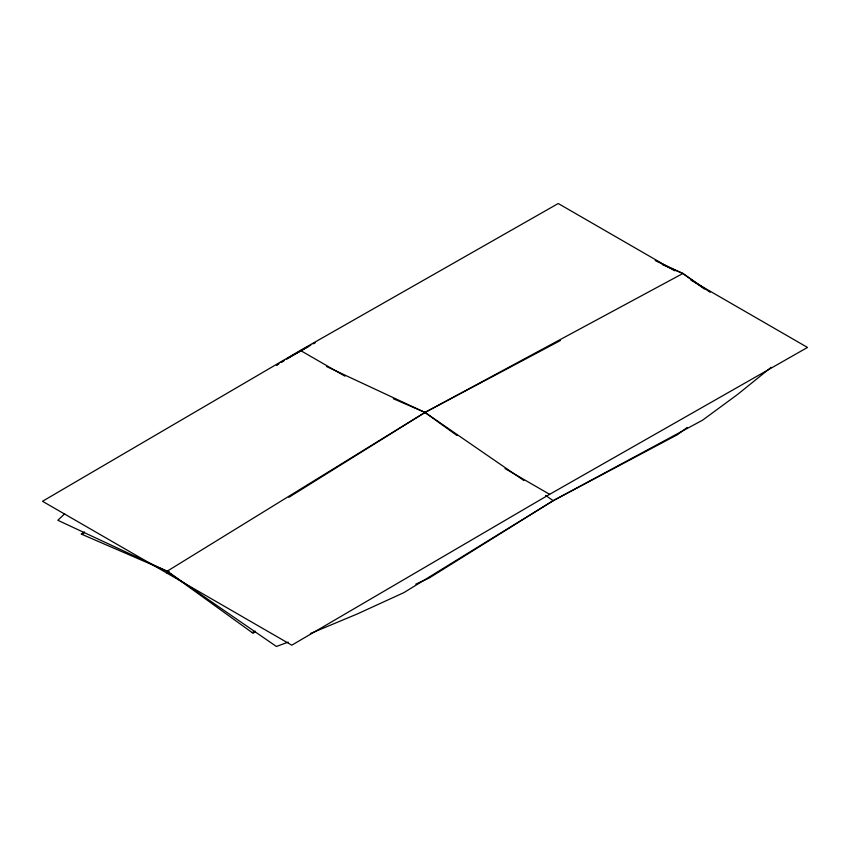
<?xml version="1.0" encoding="UTF-8"?>
<svg xmlns="http://www.w3.org/2000/svg" width="850" height="850" viewBox="0 0 850 850"><rect width="100%" height="100%" fill="white"/><g stroke="black" fill="none" stroke-linecap="round" stroke-linejoin="round"><path stroke-width="1.27" d="M64.685 513.825L57.832 520.274L167.131 571.242L276.431 646.478L288.192 642.122M82.174 534.459L84.15 532.78M771.205 367.285L737.683 394.368L702.451 420.251L553.191 500.682L403.931 592.599L357.446 613.891L310.388 633.548M687.193 427.444L677.567 434.616L553.191 500.682L428.804 578.244L415.809 584.131M276.643 365.245L278.885 363.842M281.127 362.451L284.484 360.347M286.726 358.955L310.803 345.121M288.862 497.324L425 412.441L682.869 273.487L710.186 292.304M276.462 365.203L278.715 363.811M280.978 362.419L284.368 360.326M286.631 358.934L308.433 346.492M84.554 531.941L81.175 534.023L167.131 571.242L253.087 633.271L255.34 631.89M167.131 571.242L425 412.441L560.469 340.489M674.857 270.852L558.227 203.522L300.369 350.413L42.5 501.277L291.773 645.182L549.631 494.328L807.5 347.438L690.869 280.096M167.131 573.229L169.426 571.891M313.14 343.868L315.467 342.614M252.099 632.559L255.436 631.199M662.235 264.552L682.869 273.487L704.352 289M393.316 398.714L425 412.441L523.855 480.494M655.244 260.61L682.869 273.487M326.474 366.499L425 412.441L456.981 435.519M300.369 350.413L344.962 376.157M505.038 468.573L549.631 494.328M545.583 495.444L553.191 500.682"/></g></svg>
